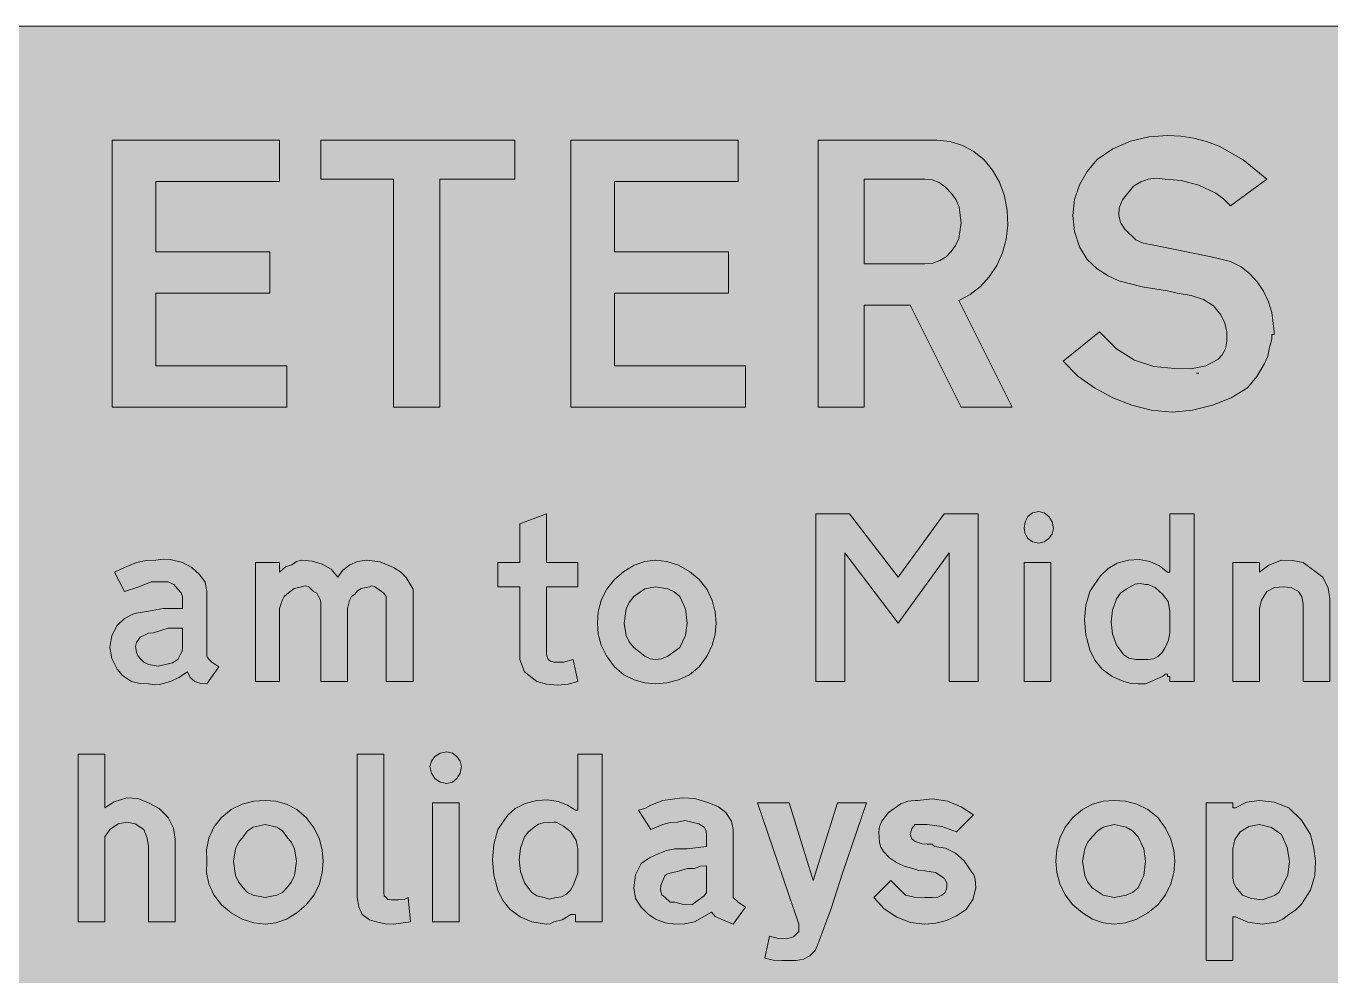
# Model space of a CAD drawing. Header units: metres. Extents: x 10 to 559, y 12 to 260.
# Drawn here: x 168 to 264.9, y 189.7 to 260.1 of the extents above; entities that cross this region are included whole.
import ezdxf

# ---------------------------------------------------------------- set-up
doc = ezdxf.new("R2010")
doc.units = ezdxf.units.M
for name, color, linetype, true_color in [('FILL_BLUE_0000FF', 7, 'Continuous', 0x0000ff), ('FILL_WHITE_FFFFFF', 7, 'Continuous', 0xffffff), ('STROKE_WHITE_FFFFFF', 7, 'Continuous', 0xffffff)]:
    doc.layers.add(name, color=color, linetype=linetype, true_color=true_color)

msp = doc.modelspace()

# ---------------------------------------------------------------- hatches: boundary and pattern name
at = {"layer": 'FILL_BLUE_0000FF', "true_color": 0x0000ff}
h = msp.add_hatch(color=7, dxfattribs=at)
h.dxf.hatch_style = 1
h.paths.add_polyline_path([(553.58, 259.97), (554.9, 259.58), (556.14, 258.96), (557.28, 258.12), (558.12, 256.98), (558.74, 255.74), (559.13, 254.42), (559.26, 253.08), (559.26, 19.26), (559.22, 17.91), (558.9, 16.56), (558.23, 15.32), (557.28, 14.22), (556.14, 13.28), (554.9, 12.6), (553.58, 12.2), (552.24, 12.06), (17.28, 12.06), (15.94, 12.2), (14.63, 12.6), (13.38, 13.28), (12.24, 14.22), (11.3, 15.36), (10.62, 16.61), (10.22, 17.92), (10.08, 19.26), (10.08, 253.08), (10.22, 254.41), (10.62, 255.6), (11.3, 256.93), (12.24, 258.12), (13.34, 259.07), (14.58, 259.74), (15.93, 259.99), (17.28, 260.1), (552.24, 260.1), (553.58, 259.97)])
at = {"layer": 'FILL_WHITE_FFFFFF', "true_color": 0xffffff}
h = msp.add_hatch(color=7, dxfattribs=at)
h.dxf.hatch_style = 1
h.paths.add_polyline_path([(260.46, 236.88), (260.28, 236.16), (260.17, 235.62), (259.92, 235.08), (259.36, 234.11), (258.66, 233.28), (257.46, 232.54), (256.07, 231.98), (254.58, 231.61), (253.08, 231.48), (251.52, 231.61), (250.07, 231.98), (248.68, 232.54), (247.32, 233.28), (246.08, 234.14), (244.98, 235.26), (247.68, 237.42), (248.93, 236.16), (250.27, 235.33), (251.7, 234.86), (253.26, 234.72), (254.46, 234.69), (255.56, 234.9), (256.45, 235.38), (256.79, 235.73), (257.04, 236.16), (257.14, 236.76), (257.13, 237.42), (256.99, 238.08), (256.68, 238.68), (256.15, 239.36), (255.4, 239.83), (254.48, 240.12), (253.44, 240.3), (252.72, 240.48), (250.85, 240.77), (249.12, 241.2), (248.31, 241.58), (247.5, 242.1), (246.76, 242.79), (246.2, 243.74), (245.83, 244.86), (245.7, 246.06), (245.83, 247.24), (246.2, 248.33), (246.76, 249.33), (247.5, 250.2), (248.67, 251.01), (249.98, 251.57), (251.35, 251.9), (252.72, 252), (253.72, 251.95), (254.68, 251.8), (255.62, 251.54), (256.55, 251.19), (258.34, 250.18), (260.1, 248.76), (257.4, 246.78), (256.89, 247.28), (256.31, 247.7), (255.04, 248.31), (253.73, 248.65), (252.54, 248.76), (251.9, 248.83), (251.3, 248.76), (250.74, 248.56), (250.2, 248.22), (249.39, 247.21), (249.14, 246.63), (249.12, 246.06), (249.24, 245.53), (249.55, 245.03), (250.38, 244.26), (250.92, 244.01), (251.46, 243.9), (255.96, 243), (257.4, 242.64), (258.19, 242.26), (258.84, 241.74), (259.37, 241.14), (259.85, 240.44), (260.23, 239.66), (260.46, 238.86), (260.64, 237.42), (260.64, 237.24), (260.57, 237.24), (260.46, 237.24), (260.46, 236.88)])
h = msp.add_hatch(color=7, dxfattribs=at)
h.dxf.hatch_style = 1
h.paths.add_polyline_path([(174.42, 251.64), (186.84, 251.64), (186.84, 248.58), (177.66, 248.58), (177.66, 243.36), (186.12, 243.36), (186.12, 240.3), (177.66, 240.3), (177.66, 234.9), (187.38, 234.9), (187.38, 231.84), (174.42, 231.84), (174.42, 251.64)])
h = msp.add_hatch(color=7, dxfattribs=at)
h.dxf.hatch_style = 1
h.paths.add_polyline_path([(204.3, 248.76), (198.72, 248.76), (198.72, 231.84), (195.3, 231.84), (195.3, 248.76), (189.9, 248.76), (189.9, 251.64), (204.3, 251.64), (204.3, 248.76)])
h = msp.add_hatch(color=7, dxfattribs=at)
h.dxf.hatch_style = 1
h.paths.add_polyline_path([(208.44, 251.64), (220.86, 251.64), (220.86, 248.58), (211.68, 248.58), (211.68, 243.36), (220.14, 243.36), (220.14, 240.3), (211.68, 240.3), (211.68, 234.9), (221.4, 234.9), (221.4, 231.84), (208.44, 231.84), (208.44, 251.64)])
h = msp.add_hatch(color=7, dxfattribs=at)
h.dxf.hatch_style = 1
h.paths.add_polyline_path([(235.62, 251.64), (236.6, 251.54), (237.52, 251.25), (238.36, 250.8), (239.11, 250.18), (239.74, 249.42), (240.25, 248.53), (240.62, 247.52), (240.84, 246.42), (240.88, 245.34), (240.76, 244.29), (240.48, 243.28), (240.05, 242.35), (239.5, 241.5), (238.84, 240.78), (238.08, 240.19), (237.24, 239.76), (241.2, 231.84), (237.42, 231.84), (233.64, 239.4), (230.22, 239.4), (230.22, 231.84), (226.8, 231.84), (226.8, 251.64), (235.62, 251.64)])
h.paths.add_polyline_path([(235.3, 242.53), (235.83, 242.71), (236.29, 243), (236.68, 243.38), (236.99, 243.84), (237.23, 244.36), (237.42, 245.52), (237.26, 246.67), (237.04, 247.22), (236.7, 247.68), (236.26, 248.15), (235.78, 248.49), (235.26, 248.69), (234.72, 248.76), (230.22, 248.76), (230.22, 242.46), (234.72, 242.46), (235.3, 242.53)], flags=16)
h = msp.add_hatch(color=7, dxfattribs=at)
h.dxf.hatch_style = 1
h.paths.add_polyline_path([(206.78, 213.14), (206.94, 213), (207.18, 212.94), (207.9, 212.94), (208.62, 213.12), (208.98, 211.5), (208.25, 211.3), (207.45, 211.23), (206.65, 211.3), (205.92, 211.5), (205.02, 212.22), (204.66, 213.12), (204.66, 218.52), (203.04, 218.52), (203.04, 220.32), (204.66, 220.32), (204.66, 223.2), (206.64, 223.92), (206.64, 220.32), (208.98, 220.32), (208.98, 218.52), (206.64, 218.52), (206.64, 213.48), (206.78, 213.14)])
h = msp.add_hatch(color=7, dxfattribs=at)
h.dxf.hatch_style = 1
h.paths.add_polyline_path([(226.62, 223.92), (229.14, 223.92), (232.74, 219.24), (236.16, 223.92), (238.68, 223.92), (238.68, 211.5), (236.52, 211.5), (236.52, 221.04), (232.74, 215.82), (228.78, 221.04), (228.78, 211.5), (226.62, 211.5), (226.62, 223.92)])
h = msp.add_hatch(color=7, dxfattribs=at)
h.dxf.hatch_style = 1
h.paths.add_polyline_path([(244.17, 222.44), (243.92, 222.1), (243.58, 221.85), (243.18, 221.76), (242.71, 221.85), (242.37, 222.1), (242.17, 222.44), (242.1, 222.84), (242.17, 223.34), (242.37, 223.74), (242.71, 224), (243.18, 224.1), (243.58, 224), (243.92, 223.74), (244.17, 223.34), (244.26, 222.84), (244.17, 222.44)])
h = msp.add_hatch(color=7, dxfattribs=at)
h.dxf.hatch_style = 1
h.paths.add_polyline_path([(250.02, 211.34), (249.48, 211.5), (248.61, 211.87), (247.88, 212.4), (247.33, 213.07), (246.96, 213.84), (246.66, 214.95), (246.56, 216.07), (246.66, 217.16), (246.96, 218.16), (247.32, 218.7), (247.76, 219.34), (248.31, 219.87), (248.99, 220.27), (249.84, 220.5), (250.64, 220.54), (251.42, 220.39), (252.12, 220.07), (252.72, 219.6), (252.9, 219.6), (252.9, 219.78), (252.9, 223.92), (254.7, 223.92), (254.7, 211.5), (252.9, 211.5), (252.9, 211.86), (252.79, 211.86), (252.72, 211.86), (252.72, 212.04), (252.61, 212.04), (252.54, 212.04), (252.36, 211.86), (251.1, 211.32), (250.56, 211.32), (250.02, 211.34)])
h.paths.add_polyline_path([(252.05, 213.37), (252.34, 213.65), (252.54, 214.02), (252.79, 214.56), (252.9, 215.1), (252.9, 216.72), (252.77, 217.42), (252.36, 217.98), (251.82, 218.48), (251.28, 218.7), (251.1, 218.7), (250.7, 218.77), (250.31, 218.72), (249.66, 218.34), (249.23, 218.05), (248.94, 217.62), (248.64, 216.78), (248.54, 215.91), (248.64, 215.04), (248.94, 214.2), (249.48, 213.48), (249.86, 213.23), (250.38, 213.12), (251.28, 213.12), (251.68, 213.18), (252.05, 213.37)], flags=16)
h = msp.add_hatch(color=7, dxfattribs=at)
h.dxf.hatch_style = 1
h.paths.add_polyline_path([(180.54, 211.5), (180.2, 211.79), (180, 212.22), (179.37, 211.79), (178.74, 211.5), (177.93, 211.28), (177.53, 211.25), (177.12, 211.32), (176.49, 211.34), (175.86, 211.5), (175.19, 211.95), (174.78, 212.4), (174.38, 213.21), (174.24, 214.02), (174.38, 214.9), (174.78, 215.64), (175.34, 216.16), (176.04, 216.54), (177.12, 216.72), (178.2, 216.9), (179.64, 216.9), (179.64, 217.44), (179.64, 217.8), (179.53, 218.07), (179.28, 218.34), (178.99, 218.68), (178.56, 218.88), (177.3, 218.88), (176.4, 218.52), (175.32, 218.16), (174.6, 219.6), (175.32, 219.96), (176.22, 220.32), (176.94, 220.48), (177.66, 220.5), (178.2, 220.57), (178.72, 220.55), (179.64, 220.32), (180.34, 219.94), (180.9, 219.42), (181.31, 218.86), (181.44, 218.16), (181.44, 216.36), (181.44, 213.48), (181.46, 213.3), (181.62, 213.12), (181.8, 212.94), (182.34, 212.58), (181.44, 211.32), (180.99, 211.34), (180.54, 211.5)])
h.paths.add_polyline_path([(178.38, 212.76), (178.9, 212.87), (179.28, 213.12), (179.46, 213.48), (179.62, 213.75), (179.64, 214.02), (179.64, 215.46), (178.56, 215.46), (177.48, 215.1), (177.12, 215.08), (176.76, 214.92), (176.49, 214.79), (176.22, 214.38), (176.15, 214.09), (176.22, 213.66), (176.33, 213.39), (176.58, 213.12), (176.76, 212.94), (177.12, 212.76), (177.82, 212.63), (178.38, 212.76)], flags=16)
h = msp.add_hatch(color=7, dxfattribs=at)
h.dxf.hatch_style = 1
h.paths.add_polyline_path([(186.84, 219.6), (187.29, 220.01), (187.74, 220.14), (188.1, 220.39), (188.46, 220.5), (189.26, 220.43), (190.01, 220.21), (190.66, 219.82), (191.16, 219.24), (191.54, 219.76), (192.06, 220.14), (192.62, 220.39), (193.32, 220.5), (194.31, 220.37), (195.3, 219.96), (195.8, 219.63), (196.22, 219.22), (196.74, 218.34), (196.74, 217.98), (196.74, 211.5), (194.76, 211.5), (194.76, 217.26), (194.76, 217.8), (194.58, 218.05), (194.4, 218.16), (193.88, 218.54), (193.67, 218.59), (193.5, 218.52), (192.89, 218.39), (192.61, 218.22), (192.42, 217.98), (192.18, 217.79), (192.02, 217.51), (191.88, 216.9), (191.88, 211.5), (189.9, 211.5), (189.9, 217.26), (189.88, 217.53), (189.72, 217.8), (189.61, 218.05), (189.36, 218.16), (188.98, 218.54), (188.73, 218.59), (188.46, 218.52), (187.92, 218.39), (187.38, 217.98), (187.17, 217.79), (187.04, 217.51), (186.84, 216.9), (186.84, 211.5), (185.04, 211.5), (185.04, 220.32), (186.84, 220.32), (186.84, 219.6)])
h = msp.add_hatch(color=7, dxfattribs=at)
h.dxf.hatch_style = 1
h.paths.add_polyline_path([(210.71, 217.51), (211.1, 218.33), (211.68, 219.06), (212.39, 219.66), (213.14, 220.12), (213.93, 220.4), (214.74, 220.5), (215.58, 220.4), (216.43, 220.12), (217.25, 219.66), (217.98, 219.06), (218.56, 218.33), (218.95, 217.51), (219.17, 216.66), (219.24, 215.82), (219.17, 215.01), (218.95, 214.2), (218.56, 213.39), (217.98, 212.58), (217.25, 212), (216.43, 211.61), (215.58, 211.39), (214.74, 211.32), (213.93, 211.39), (213.14, 211.61), (212.39, 212), (211.68, 212.58), (211.1, 213.39), (210.71, 214.2), (210.49, 215.01), (210.42, 215.82), (210.49, 216.66), (210.71, 217.51)])
h.paths.add_polyline_path([(213.12, 217.8), (212.78, 217.36), (212.56, 216.88), (212.4, 215.82), (212.56, 214.92), (212.78, 214.45), (213.12, 214.02), (213.93, 213.37), (214.34, 213.18), (214.74, 213.12), (215.17, 213.18), (215.64, 213.37), (216.54, 214.02), (216.95, 214.92), (217.08, 215.82), (216.95, 216.88), (216.54, 217.8), (216.11, 218.14), (215.64, 218.36), (214.74, 218.52), (213.93, 218.36), (213.12, 217.8)], flags=16)
h = msp.add_hatch(color=7, dxfattribs=at)
h.dxf.hatch_style = 1
h.paths.add_polyline_path([(244.08, 220.32), (244.08, 211.5), (242.1, 211.5), (242.1, 220.32), (244.08, 220.32)])
h = msp.add_hatch(color=7, dxfattribs=at)
h.dxf.hatch_style = 1
h.paths.add_polyline_path([(260.66, 218.48), (260.1, 218.16), (259.7, 217.53), (259.56, 216.9), (259.56, 211.5), (257.58, 211.5), (257.58, 220.32), (259.56, 220.32), (259.56, 219.6), (260.24, 220.12), (261.18, 220.5), (261.99, 220.48), (262.8, 220.32), (264.24, 219.24), (264.65, 218.43), (264.78, 217.62), (264.78, 211.5), (262.8, 211.5), (262.8, 217.26), (262.69, 217.78), (262.44, 218.16), (261.9, 218.48), (261.36, 218.52), (260.66, 218.48)])
h = msp.add_hatch(color=7, dxfattribs=at)
h.dxf.hatch_style = 1
h.paths.add_polyline_path([(200.25, 204.7), (200, 204.3), (199.66, 204.04), (199.26, 203.94), (198.76, 204.04), (198.36, 204.3), (198.1, 204.7), (198, 205.2), (198.1, 205.6), (198.36, 205.94), (198.76, 206.19), (199.26, 206.28), (199.66, 206.19), (200, 205.94), (200.25, 205.6), (200.34, 205.2), (200.25, 204.7)])
h = msp.add_hatch(color=7, dxfattribs=at)
h.dxf.hatch_style = 1
h.paths.add_polyline_path([(177.01, 199.89), (176.76, 200.52), (176.13, 200.93), (175.5, 201.06), (174.87, 200.93), (174.24, 200.52), (173.88, 199.98), (173.88, 199.26), (173.88, 193.68), (171.9, 193.68), (171.9, 206.1), (173.88, 206.1), (173.88, 202.14), (174.56, 202.57), (175.5, 202.86), (176.31, 202.82), (177.12, 202.5), (177.91, 202.09), (178.56, 201.42), (178.97, 200.61), (179.1, 199.8), (179.1, 193.68), (177.12, 193.68), (177.12, 199.26), (177.01, 199.89)])
h = msp.add_hatch(color=7, dxfattribs=at)
h.dxf.hatch_style = 1
h.paths.add_polyline_path([(192.6, 206.1), (194.58, 206.1), (194.58, 195.84), (194.6, 195.59), (194.76, 195.48), (194.87, 195.32), (195.12, 195.3), (195.66, 195.3), (196.09, 195.32), (196.38, 195.48), (196.56, 193.68), (195.3, 193.5), (194.67, 193.52), (194.04, 193.68), (193.5, 193.82), (192.96, 194.22), (192.71, 194.78), (192.6, 195.48), (192.6, 206.1)])
h = msp.add_hatch(color=7, dxfattribs=at)
h.dxf.hatch_style = 1
h.paths.add_polyline_path([(206.91, 193.52), (206.64, 193.5), (205.56, 193.68), (204.69, 194.05), (203.96, 194.58), (203.41, 195.25), (203.04, 196.02), (202.74, 197.13), (202.64, 198.27), (202.74, 199.41), (203.04, 200.52), (203.4, 201.06), (203.77, 201.59), (204.32, 202.07), (205.05, 202.45), (205.92, 202.68), (206.72, 202.72), (207.5, 202.59), (208.2, 202.33), (208.8, 201.96), (208.91, 201.96), (208.98, 201.96), (208.98, 206.1), (210.78, 206.1), (210.78, 193.68), (208.8, 193.68), (208.8, 194.22), (208.69, 194.22), (208.62, 194.22), (208.44, 194.22), (207.81, 193.82), (207.18, 193.68), (206.91, 193.52)])
h.paths.add_polyline_path([(208.13, 195.73), (208.42, 196.01), (208.62, 196.38), (208.98, 197.28), (208.98, 199.08), (208.85, 199.71), (208.44, 200.34), (207.9, 200.77), (207.36, 201.06), (207.18, 201.06), (206.39, 201.02), (206.04, 200.91), (205.74, 200.7), (205.31, 200.34), (205.02, 199.98), (204.72, 199.14), (204.62, 198.27), (204.72, 197.4), (205.02, 196.56), (205.56, 195.84), (205.94, 195.59), (206.46, 195.48), (206.84, 195.35), (207.36, 195.48), (207.76, 195.54), (208.13, 195.73)], flags=16)
h = msp.add_hatch(color=7, dxfattribs=at)
h.dxf.hatch_style = 1
h.paths.add_polyline_path([(181.58, 199.87), (181.95, 200.69), (182.52, 201.42), (183.25, 202), (184.07, 202.39), (184.92, 202.61), (185.76, 202.68), (186.57, 202.61), (187.36, 202.39), (188.11, 202), (188.82, 201.42), (189.4, 200.61), (189.79, 199.8), (190.01, 198.99), (190.08, 198.18), (190.01, 197.34), (189.79, 196.49), (189.4, 195.67), (188.82, 194.94), (188.11, 194.34), (187.36, 193.88), (186.57, 193.6), (185.76, 193.5), (184.92, 193.6), (184.07, 193.88), (183.25, 194.34), (182.52, 194.94), (181.95, 195.67), (181.58, 196.49), (181.41, 197.34), (181.44, 198.18), (181.41, 199.02), (181.58, 199.87)])
h.paths.add_polyline_path([(184.47, 200.42), (184.14, 199.98), (183.8, 199.55), (183.58, 199.08), (183.42, 198.18), (183.58, 197.12), (183.8, 196.64), (184.14, 196.2), (184.47, 195.86), (184.88, 195.64), (185.76, 195.48), (186.64, 195.64), (187.05, 195.86), (187.38, 196.2), (187.72, 196.64), (187.94, 197.12), (188.1, 198.18), (187.94, 199.08), (187.72, 199.55), (187.38, 199.98), (187.05, 200.42), (186.64, 200.7), (185.76, 200.88), (184.88, 200.7), (184.47, 200.42)], flags=16)
h = msp.add_hatch(color=7, dxfattribs=at)
h.dxf.hatch_style = 1
h.paths.add_polyline_path([(200.16, 202.5), (200.16, 193.68), (198.18, 193.68), (198.18, 202.5), (200.16, 202.5)])
h = msp.add_hatch(color=7, dxfattribs=at)
h.dxf.hatch_style = 1
h.paths.add_polyline_path([(219.17, 194.06), (218.88, 194.4), (217.62, 193.68), (216.9, 193.52), (216.18, 193.5), (215.46, 193.61), (214.74, 193.86), (214.2, 194.24), (213.66, 194.76), (213.26, 195.41), (213.12, 196.2), (213.26, 197.17), (213.66, 198), (214.29, 198.43), (214.92, 198.72), (215.55, 198.97), (216.18, 199.08), (217.08, 199.08), (218.52, 199.26), (218.52, 199.62), (218.52, 200.16), (218.5, 200.43), (218.34, 200.7), (217.96, 200.95), (217.44, 201.06), (216.9, 201.2), (216.36, 201.06), (215.82, 201.04), (215.28, 200.88), (214.38, 200.52), (213.48, 201.96), (213.93, 202.07), (214.38, 202.32), (215.28, 202.68), (216.72, 202.86), (217.64, 202.82), (218.7, 202.5), (219.4, 202.21), (219.96, 201.78), (220.37, 201.15), (220.5, 200.52), (220.5, 198.72), (220.5, 195.84), (220.5, 195.48), (220.86, 195.12), (221.4, 194.76), (220.5, 193.5), (219.6, 193.86), (219.17, 194.06)])
h.paths.add_polyline_path([(217.44, 194.94), (218.16, 195.48), (218.34, 195.59), (218.52, 195.84), (218.52, 196.2), (218.52, 197.82), (218.07, 197.8), (217.62, 197.64), (217.08, 197.62), (216.54, 197.46), (215.82, 197.28), (215.58, 197.22), (215.42, 197.08), (215.28, 196.74), (215.12, 196.38), (215.1, 196.02), (215.21, 195.68), (215.46, 195.48), (215.82, 195.12), (216.18, 195.12), (216.81, 194.96), (217.44, 194.94)], flags=16)
h = msp.add_hatch(color=7, dxfattribs=at)
h.dxf.hatch_style = 1
h.paths.add_polyline_path([(225.36, 193.5), (222.3, 202.5), (224.64, 202.5), (226.44, 196.74), (228.24, 202.5), (230.4, 202.5), (228.6, 197.28), (227.77, 194.67), (226.8, 192.06), (226.57, 191.56), (226.19, 191.16), (225.71, 190.9), (225.18, 190.8), (224.1, 190.8), (223.47, 190.82), (222.84, 190.98), (223.2, 192.6), (223.83, 192.44), (224.46, 192.42), (224.98, 192.56), (225.36, 192.96), (225.36, 193.5)])
h = msp.add_hatch(color=7, dxfattribs=at)
h.dxf.hatch_style = 1
h.paths.add_polyline_path([(234.52, 199.46), (234.9, 199.44), (235.26, 199.44), (235.44, 199.26), (236.24, 199.13), (236.99, 198.77), (237.64, 198.2), (238.14, 197.46), (238.35, 197.16), (238.46, 196.83), (238.5, 196.2), (238.28, 195.32), (237.78, 194.58), (237.07, 194.11), (236.32, 193.77), (235.53, 193.57), (234.72, 193.5), (233.65, 193.63), (232.63, 194.02), (231.71, 194.64), (230.94, 195.48), (232.2, 196.74), (233.28, 195.66), (233.93, 195.5), (234.72, 195.48), (235.26, 195.48), (235.69, 195.5), (235.98, 195.66), (236.23, 195.86), (236.34, 196.2), (236.34, 196.56), (236.16, 196.92), (235.51, 197.33), (234.72, 197.46), (234.27, 197.48), (233.82, 197.64), (233.18, 197.81), (232.61, 198.07), (232.1, 198.42), (231.66, 198.9), (231.45, 199.2), (231.35, 199.55), (231.3, 200.34), (231.36, 200.74), (231.53, 201.13), (232.02, 201.78), (232.94, 202.43), (233.46, 202.62), (234, 202.68), (234.18, 202.68), (235.28, 202.79), (236.39, 202.61), (237.42, 202.2), (238.32, 201.6), (237.06, 200.34), (235.98, 200.75), (234.9, 200.88), (234.18, 200.88), (234, 200.88), (233.75, 200.59), (233.64, 200.16), (233.75, 199.82), (234, 199.62), (234.52, 199.46)])
h = msp.add_hatch(color=7, dxfattribs=at)
h.dxf.hatch_style = 1
h.paths.add_polyline_path([(244.73, 199.87), (245.12, 200.69), (245.7, 201.42), (246.41, 202), (247.16, 202.39), (247.95, 202.61), (248.76, 202.68), (249.6, 202.61), (250.45, 202.39), (251.27, 202), (252, 201.42), (252.58, 200.61), (252.97, 199.8), (253.19, 198.99), (253.26, 198.18), (253.19, 197.34), (252.97, 196.49), (252.58, 195.67), (252, 194.94), (251.27, 194.34), (250.45, 193.88), (249.6, 193.6), (248.76, 193.5), (247.95, 193.6), (247.16, 193.88), (246.41, 194.34), (245.7, 194.94), (245.12, 195.67), (244.73, 196.49), (244.51, 197.34), (244.44, 198.18), (244.51, 199.02), (244.73, 199.87)])
h.paths.add_polyline_path([(247.55, 200.42), (247.14, 199.98), (246.8, 199.55), (246.58, 199.08), (246.42, 198.18), (246.58, 197.12), (246.8, 196.64), (247.14, 196.2), (247.95, 195.64), (248.76, 195.48), (249.66, 195.64), (250.13, 195.86), (250.56, 196.2), (250.97, 197.12), (251.1, 198.18), (250.97, 199.08), (250.56, 199.98), (250.13, 200.42), (249.66, 200.7), (248.76, 200.88), (247.95, 200.7), (247.55, 200.42)], flags=16)
h = msp.add_hatch(color=7, dxfattribs=at)
h.dxf.hatch_style = 1
h.paths.add_polyline_path([(260.64, 202.55), (261.72, 202.14), (262.67, 201.22), (263.34, 200.16), (263.59, 199.1), (263.7, 198.18), (263.66, 197.1), (263.34, 196.02), (262.67, 194.99), (262.23, 194.55), (261.72, 194.22), (261.28, 193.88), (260.8, 193.66), (259.74, 193.5), (258.68, 193.64), (257.76, 194.04), (257.65, 194.04), (257.58, 194.04), (257.58, 193.93), (257.58, 193.86), (257.58, 190.8), (255.6, 190.8), (255.6, 202.5), (257.58, 202.5), (257.58, 202.14), (257.76, 202.14), (258.59, 202.55), (259.56, 202.68), (260.64, 202.55)])
h.paths.add_polyline_path([(257.58, 199.08), (257.58, 196.92), (257.64, 196.55), (257.81, 196.22), (258.3, 195.66), (258.95, 195.41), (259.74, 195.3), (260.66, 195.62), (260.98, 195.86), (261.18, 196.2), (261.66, 197.17), (261.79, 198.18), (261.61, 199.19), (261.18, 200.16), (260.44, 200.66), (259.56, 200.88), (258.77, 200.75), (258.12, 200.34), (257.72, 199.78), (257.58, 199.08)], flags=16)

# ---------------------------------------------------------------- linework, layer by layer
at = {"layer": 'FILL_BLUE_0000FF', "lineweight": 0, "true_color": 0x0000ff}
msp.add_lwpolyline([(552.24, 12.06), (17.28, 12.06), (15.94, 12.2), (14.63, 12.6), (13.38, 13.28), (12.24, 14.22), (11.3, 15.36), (10.62, 16.61), (10.22, 17.92), (10.08, 19.26), (10.08, 253.08), (10.22, 254.41), (10.62, 255.6), (11.3, 256.93), (12.24, 258.12), (13.34, 259.07), (14.58, 259.74), (15.93, 259.99), (17.28, 260.1), (552.24, 260.1)], dxfattribs=at)
at = {"layer": 'FILL_WHITE_FFFFFF', "lineweight": 0, "true_color": 0xffffff}
for points in [[(260.46, 236.88), (260.28, 236.16), (260.17, 235.62), (259.92, 235.08), (259.36, 234.11), (258.66, 233.28), (257.46, 232.54), (256.07, 231.98), (254.58, 231.61), (253.08, 231.48), (251.52, 231.61), (250.07, 231.98), (248.68, 232.54), (247.32, 233.28), (246.08, 234.14), (244.98, 235.26), (247.68, 237.42), (248.93, 236.16), (250.27, 235.33), (251.7, 234.86), (253.26, 234.72), (254.46, 234.69), (255.56, 234.9), (256.45, 235.38), (256.79, 235.73), (257.04, 236.16), (257.14, 236.76), (257.13, 237.42), (256.99, 238.08), (256.68, 238.68), (256.15, 239.36), (255.4, 239.83), (254.48, 240.12), (253.44, 240.3), (252.72, 240.48), (250.85, 240.77), (249.12, 241.2), (248.31, 241.58), (247.5, 242.1), (246.76, 242.79), (246.2, 243.74), (245.83, 244.86), (245.7, 246.06), (245.83, 247.24), (246.2, 248.33), (246.76, 249.33), (247.5, 250.2), (248.67, 251.01), (249.98, 251.57), (251.35, 251.9), (252.72, 252), (253.72, 251.95), (254.68, 251.8), (255.62, 251.54), (256.55, 251.19), (258.34, 250.18), (260.1, 248.76), (257.4, 246.78), (256.89, 247.28), (256.31, 247.7), (255.04, 248.31), (253.73, 248.65), (252.54, 248.76), (251.9, 248.83), (251.3, 248.76), (250.74, 248.56), (250.2, 248.22), (249.39, 247.21), (249.14, 246.63), (249.12, 246.06), (249.24, 245.53), (249.55, 245.03), (250.38, 244.26), (250.92, 244.01), (251.46, 243.9), (255.96, 243), (257.4, 242.64), (258.19, 242.26), (258.84, 241.74), (259.37, 241.14), (259.85, 240.44), (260.23, 239.66), (260.46, 238.86), (260.64, 237.42), (260.64, 237.24), (260.57, 237.24), (260.46, 237.24)], [(174.42, 251.64), (186.84, 251.64), (186.84, 248.58), (177.66, 248.58), (177.66, 243.36), (186.12, 243.36), (186.12, 240.3), (177.66, 240.3), (177.66, 234.9), (187.38, 234.9), (187.38, 231.84), (174.42, 231.84)], [(204.3, 248.76), (198.72, 248.76), (198.72, 231.84), (195.3, 231.84), (195.3, 248.76), (189.9, 248.76), (189.9, 251.64), (204.3, 251.64)], [(208.44, 251.64), (220.86, 251.64), (220.86, 248.58), (211.68, 248.58), (211.68, 243.36), (220.14, 243.36), (220.14, 240.3), (211.68, 240.3), (211.68, 234.9), (221.4, 234.9), (221.4, 231.84), (208.44, 231.84)], [(235.62, 251.64), (236.6, 251.54), (237.52, 251.25), (238.36, 250.8), (239.11, 250.18), (239.74, 249.42), (240.25, 248.53), (240.62, 247.52), (240.84, 246.42), (240.88, 245.34), (240.76, 244.29), (240.48, 243.28), (240.05, 242.35), (239.5, 241.5), (238.84, 240.78), (238.08, 240.19), (237.24, 239.76), (241.2, 231.84), (237.42, 231.84), (233.64, 239.4), (230.22, 239.4), (230.22, 231.84), (226.8, 231.84), (226.8, 251.64)], [(235.3, 242.53), (235.83, 242.71), (236.29, 243), (236.68, 243.38), (236.99, 243.84), (237.23, 244.36), (237.42, 245.52), (237.26, 246.67), (237.04, 247.22), (236.7, 247.68), (236.26, 248.15), (235.78, 248.49), (235.26, 248.69), (234.72, 248.76), (230.22, 248.76), (230.22, 242.46), (234.72, 242.46)], [(206.78, 213.14), (206.94, 213), (207.18, 212.94), (207.9, 212.94), (208.62, 213.12), (208.98, 211.5), (208.25, 211.3), (207.45, 211.23), (206.65, 211.3), (205.92, 211.5), (205.02, 212.22), (204.66, 213.12), (204.66, 218.52), (203.04, 218.52), (203.04, 220.32), (204.66, 220.32), (204.66, 223.2), (206.64, 223.92), (206.64, 220.32), (208.98, 220.32), (208.98, 218.52), (206.64, 218.52), (206.64, 213.48)], [(226.62, 223.92), (229.14, 223.92), (232.74, 219.24), (236.16, 223.92), (238.68, 223.92), (238.68, 211.5), (236.52, 211.5), (236.52, 221.04), (232.74, 215.82), (228.78, 221.04), (228.78, 211.5), (226.62, 211.5)], [(244.17, 222.44), (243.92, 222.1), (243.58, 221.85), (243.18, 221.76), (242.71, 221.85), (242.37, 222.1), (242.17, 222.44), (242.1, 222.84), (242.17, 223.34), (242.37, 223.74), (242.71, 224), (243.18, 224.1), (243.58, 224), (243.92, 223.74), (244.17, 223.34), (244.26, 222.84)], [(250.02, 211.34), (249.48, 211.5), (248.61, 211.87), (247.88, 212.4), (247.33, 213.07), (246.96, 213.84), (246.66, 214.95), (246.56, 216.07), (246.66, 217.16), (246.96, 218.16), (247.32, 218.7), (247.76, 219.34), (248.31, 219.87), (248.99, 220.27), (249.84, 220.5), (250.64, 220.54), (251.42, 220.39), (252.12, 220.07), (252.72, 219.6), (252.9, 219.6), (252.9, 219.78), (252.9, 223.92), (254.7, 223.92), (254.7, 211.5), (252.9, 211.5), (252.9, 211.86), (252.79, 211.86), (252.72, 211.86), (252.72, 212.04), (252.61, 212.04), (252.54, 212.04), (252.36, 211.86), (251.1, 211.32), (250.56, 211.32)], [(180.54, 211.5), (180.2, 211.79), (180, 212.22), (179.37, 211.79), (178.74, 211.5), (177.93, 211.28), (177.53, 211.25), (177.12, 211.32), (176.49, 211.34), (175.86, 211.5), (175.19, 211.95), (174.78, 212.4), (174.38, 213.21), (174.24, 214.02), (174.38, 214.9), (174.78, 215.64), (175.34, 216.16), (176.04, 216.54), (177.12, 216.72), (178.2, 216.9), (179.64, 216.9), (179.64, 217.44), (179.64, 217.8), (179.53, 218.07), (179.28, 218.34), (178.99, 218.68), (178.56, 218.88), (177.3, 218.88), (176.4, 218.52), (175.32, 218.16), (174.6, 219.6), (175.32, 219.96), (176.22, 220.32), (176.94, 220.48), (177.66, 220.5), (178.2, 220.57), (178.72, 220.55), (179.64, 220.32), (180.34, 219.94), (180.9, 219.42), (181.31, 218.86), (181.44, 218.16), (181.44, 216.36), (181.44, 213.48), (181.46, 213.3), (181.62, 213.12), (181.8, 212.94), (182.34, 212.58), (181.44, 211.32), (180.99, 211.34)], [(186.84, 219.6), (187.29, 220.01), (187.74, 220.14), (188.1, 220.39), (188.46, 220.5), (189.26, 220.43), (190.01, 220.21), (190.66, 219.82), (191.16, 219.24), (191.54, 219.76), (192.06, 220.14), (192.62, 220.39), (193.32, 220.5), (194.31, 220.37), (195.3, 219.96), (195.8, 219.63), (196.22, 219.22), (196.74, 218.34), (196.74, 217.98), (196.74, 211.5), (194.76, 211.5), (194.76, 217.26), (194.76, 217.8), (194.58, 218.05), (194.4, 218.16), (193.88, 218.54), (193.67, 218.59), (193.5, 218.52), (192.89, 218.39), (192.61, 218.22), (192.42, 217.98), (192.18, 217.79), (192.02, 217.51), (191.88, 216.9), (191.88, 211.5), (189.9, 211.5), (189.9, 217.26), (189.88, 217.53), (189.72, 217.8), (189.61, 218.05), (189.36, 218.16), (188.98, 218.54), (188.73, 218.59), (188.46, 218.52), (187.92, 218.39), (187.38, 217.98), (187.17, 217.79), (187.04, 217.51), (186.84, 216.9), (186.84, 211.5), (185.04, 211.5), (185.04, 220.32), (186.84, 220.32)], [(210.71, 217.51), (211.1, 218.33), (211.68, 219.06), (212.39, 219.66), (213.14, 220.12), (213.93, 220.4), (214.74, 220.5), (215.58, 220.4), (216.43, 220.12), (217.25, 219.66), (217.98, 219.06), (218.56, 218.33), (218.95, 217.51), (219.17, 216.66), (219.24, 215.82), (219.17, 215.01), (218.95, 214.2), (218.56, 213.39), (217.98, 212.58), (217.25, 212), (216.43, 211.61), (215.58, 211.39), (214.74, 211.32), (213.93, 211.39), (213.14, 211.61), (212.39, 212), (211.68, 212.58), (211.1, 213.39), (210.71, 214.2), (210.49, 215.01), (210.42, 215.82), (210.49, 216.66)], [(244.08, 220.32), (244.08, 211.5), (242.1, 211.5), (242.1, 220.32)], [(260.66, 218.48), (260.1, 218.16), (259.7, 217.53), (259.56, 216.9), (259.56, 211.5), (257.58, 211.5), (257.58, 220.32), (259.56, 220.32), (259.56, 219.6), (260.24, 220.12), (261.18, 220.5), (261.99, 220.48), (262.8, 220.32), (264.24, 219.24), (264.65, 218.43), (264.78, 217.62), (264.78, 211.5), (262.8, 211.5), (262.8, 217.26), (262.69, 217.78), (262.44, 218.16), (261.9, 218.48), (261.36, 218.52)], [(213.12, 217.8), (212.78, 217.36), (212.56, 216.88), (212.4, 215.82), (212.56, 214.92), (212.78, 214.45), (213.12, 214.02), (213.93, 213.37), (214.34, 213.18), (214.74, 213.12), (215.17, 213.18), (215.64, 213.37), (216.54, 214.02), (216.95, 214.92), (217.08, 215.82), (216.95, 216.88), (216.54, 217.8), (216.11, 218.14), (215.64, 218.36), (214.74, 218.52), (213.93, 218.36)], [(252.05, 213.37), (252.34, 213.65), (252.54, 214.02), (252.79, 214.56), (252.9, 215.1), (252.9, 216.72), (252.77, 217.42), (252.36, 217.98), (251.82, 218.48), (251.28, 218.7), (251.1, 218.7), (250.7, 218.77), (250.31, 218.72), (249.66, 218.34), (249.23, 218.05), (248.94, 217.62), (248.64, 216.78), (248.54, 215.91), (248.64, 215.04), (248.94, 214.2), (249.48, 213.48), (249.86, 213.23), (250.38, 213.12), (251.28, 213.12), (251.68, 213.18)], [(178.38, 212.76), (178.9, 212.87), (179.28, 213.12), (179.46, 213.48), (179.62, 213.75), (179.64, 214.02), (179.64, 215.46), (178.56, 215.46), (177.48, 215.1), (177.12, 215.08), (176.76, 214.92), (176.49, 214.79), (176.22, 214.38), (176.15, 214.09), (176.22, 213.66), (176.33, 213.39), (176.58, 213.12), (176.76, 212.94), (177.12, 212.76), (177.82, 212.63)], [(200.25, 204.7), (200, 204.3), (199.66, 204.04), (199.26, 203.94), (198.76, 204.04), (198.36, 204.3), (198.1, 204.7), (198, 205.2), (198.1, 205.6), (198.36, 205.94), (198.76, 206.19), (199.26, 206.28), (199.66, 206.19), (200, 205.94), (200.25, 205.6), (200.34, 205.2)], [(177.01, 199.89), (176.76, 200.52), (176.13, 200.93), (175.5, 201.06), (174.87, 200.93), (174.24, 200.52), (173.88, 199.98), (173.88, 199.26), (173.88, 193.68), (171.9, 193.68), (171.9, 206.1), (173.88, 206.1), (173.88, 202.14), (174.56, 202.57), (175.5, 202.86), (176.31, 202.82), (177.12, 202.5), (177.91, 202.09), (178.56, 201.42), (178.97, 200.61), (179.1, 199.8), (179.1, 193.68), (177.12, 193.68), (177.12, 199.26)], [(192.6, 206.1), (194.58, 206.1), (194.58, 195.84), (194.6, 195.59), (194.76, 195.48), (194.87, 195.32), (195.12, 195.3), (195.66, 195.3), (196.09, 195.32), (196.38, 195.48), (196.56, 193.68), (195.3, 193.5), (194.67, 193.52), (194.04, 193.68), (193.5, 193.82), (192.96, 194.22), (192.71, 194.78), (192.6, 195.48)], [(206.91, 193.52), (206.64, 193.5), (205.56, 193.68), (204.69, 194.05), (203.96, 194.58), (203.41, 195.25), (203.04, 196.02), (202.74, 197.13), (202.64, 198.27), (202.74, 199.41), (203.04, 200.52), (203.4, 201.06), (203.77, 201.59), (204.32, 202.07), (205.05, 202.45), (205.92, 202.68), (206.72, 202.72), (207.5, 202.59), (208.2, 202.33), (208.8, 201.96), (208.91, 201.96), (208.98, 201.96), (208.98, 206.1), (210.78, 206.1), (210.78, 193.68), (208.8, 193.68), (208.8, 194.22), (208.69, 194.22), (208.62, 194.22), (208.44, 194.22), (207.81, 193.82), (207.18, 193.68)], [(181.58, 199.87), (181.95, 200.69), (182.52, 201.42), (183.25, 202), (184.07, 202.39), (184.92, 202.61), (185.76, 202.68), (186.57, 202.61), (187.36, 202.39), (188.11, 202), (188.82, 201.42), (189.4, 200.61), (189.79, 199.8), (190.01, 198.99), (190.08, 198.18), (190.01, 197.34), (189.79, 196.49), (189.4, 195.67), (188.82, 194.94), (188.11, 194.34), (187.36, 193.88), (186.57, 193.6), (185.76, 193.5), (184.92, 193.6), (184.07, 193.88), (183.25, 194.34), (182.52, 194.94), (181.95, 195.67), (181.58, 196.49), (181.41, 197.34), (181.44, 198.18), (181.41, 199.02)], [(200.16, 202.5), (200.16, 193.68), (198.18, 193.68), (198.18, 202.5)], [(219.17, 194.06), (218.88, 194.4), (217.62, 193.68), (216.9, 193.52), (216.18, 193.5), (215.46, 193.61), (214.74, 193.86), (214.2, 194.24), (213.66, 194.76), (213.26, 195.41), (213.12, 196.2), (213.26, 197.17), (213.66, 198), (214.29, 198.43), (214.92, 198.72), (215.55, 198.97), (216.18, 199.08), (217.08, 199.08), (218.52, 199.26), (218.52, 199.62), (218.52, 200.16), (218.5, 200.43), (218.34, 200.7), (217.96, 200.95), (217.44, 201.06), (216.9, 201.2), (216.36, 201.06), (215.82, 201.04), (215.28, 200.88), (214.38, 200.52), (213.48, 201.96), (213.93, 202.07), (214.38, 202.32), (215.28, 202.68), (216.72, 202.86), (217.64, 202.82), (218.7, 202.5), (219.4, 202.21), (219.96, 201.78), (220.37, 201.15), (220.5, 200.52), (220.5, 198.72), (220.5, 195.84), (220.5, 195.48), (220.86, 195.12), (221.4, 194.76), (220.5, 193.5), (219.6, 193.86)], [(225.36, 193.5), (222.3, 202.5), (224.64, 202.5), (226.44, 196.74), (228.24, 202.5), (230.4, 202.5), (228.6, 197.28), (227.77, 194.67), (226.8, 192.06), (226.57, 191.56), (226.19, 191.16), (225.71, 190.9), (225.18, 190.8), (224.1, 190.8), (223.47, 190.82), (222.84, 190.98), (223.2, 192.6), (223.83, 192.44), (224.46, 192.42), (224.98, 192.56), (225.36, 192.96)], [(234.52, 199.46), (234.9, 199.44), (235.26, 199.44), (235.44, 199.26), (236.24, 199.13), (236.99, 198.77), (237.64, 198.2), (238.14, 197.46), (238.35, 197.16), (238.46, 196.83), (238.5, 196.2), (238.28, 195.32), (237.78, 194.58), (237.07, 194.11), (236.32, 193.77), (235.53, 193.57), (234.72, 193.5), (233.65, 193.63), (232.63, 194.02), (231.71, 194.64), (230.94, 195.48), (232.2, 196.74), (233.28, 195.66), (233.93, 195.5), (234.72, 195.48), (235.26, 195.48), (235.69, 195.5), (235.98, 195.66), (236.23, 195.86), (236.34, 196.2), (236.34, 196.56), (236.16, 196.92), (235.51, 197.33), (234.72, 197.46), (234.27, 197.48), (233.82, 197.64), (233.18, 197.81), (232.61, 198.07), (232.1, 198.42), (231.66, 198.9), (231.45, 199.2), (231.35, 199.55), (231.3, 200.34), (231.36, 200.74), (231.53, 201.13), (232.02, 201.78), (232.94, 202.43), (233.46, 202.62), (234, 202.68), (234.18, 202.68), (235.28, 202.79), (236.39, 202.61), (237.42, 202.2), (238.32, 201.6), (237.06, 200.34), (235.98, 200.75), (234.9, 200.88), (234.18, 200.88), (234, 200.88), (233.75, 200.59), (233.64, 200.16), (233.75, 199.82), (234, 199.62)], [(244.73, 199.87), (245.12, 200.69), (245.7, 201.42), (246.41, 202), (247.16, 202.39), (247.95, 202.61), (248.76, 202.68), (249.6, 202.61), (250.45, 202.39), (251.27, 202), (252, 201.42), (252.58, 200.61), (252.97, 199.8), (253.19, 198.99), (253.26, 198.18), (253.19, 197.34), (252.97, 196.49), (252.58, 195.67), (252, 194.94), (251.27, 194.34), (250.45, 193.88), (249.6, 193.6), (248.76, 193.5), (247.95, 193.6), (247.16, 193.88), (246.41, 194.34), (245.7, 194.94), (245.12, 195.67), (244.73, 196.49), (244.51, 197.34), (244.44, 198.18), (244.51, 199.02)], [(260.64, 202.55), (261.72, 202.14), (262.67, 201.22), (263.34, 200.16), (263.59, 199.1), (263.7, 198.18), (263.66, 197.1), (263.34, 196.02), (262.67, 194.99), (262.23, 194.55), (261.72, 194.22), (261.28, 193.88), (260.8, 193.66), (259.74, 193.5), (258.68, 193.64), (257.76, 194.04), (257.65, 194.04), (257.58, 194.04), (257.58, 193.93), (257.58, 193.86), (257.58, 190.8), (255.6, 190.8), (255.6, 202.5), (257.58, 202.5), (257.58, 202.14), (257.76, 202.14), (258.59, 202.55), (259.56, 202.68)], [(184.47, 200.42), (184.14, 199.98), (183.8, 199.55), (183.58, 199.08), (183.42, 198.18), (183.58, 197.12), (183.8, 196.64), (184.14, 196.2), (184.47, 195.86), (184.88, 195.64), (185.76, 195.48), (186.64, 195.64), (187.05, 195.86), (187.38, 196.2), (187.72, 196.64), (187.94, 197.12), (188.1, 198.18), (187.94, 199.08), (187.72, 199.55), (187.38, 199.98), (187.05, 200.42), (186.64, 200.7), (185.76, 200.88), (184.88, 200.7)], [(208.13, 195.73), (208.42, 196.01), (208.62, 196.38), (208.98, 197.28), (208.98, 199.08), (208.85, 199.71), (208.44, 200.34), (207.9, 200.77), (207.36, 201.06), (207.18, 201.06), (206.39, 201.02), (206.04, 200.91), (205.74, 200.7), (205.31, 200.34), (205.02, 199.98), (204.72, 199.14), (204.62, 198.27), (204.72, 197.4), (205.02, 196.56), (205.56, 195.84), (205.94, 195.59), (206.46, 195.48), (206.84, 195.35), (207.36, 195.48), (207.76, 195.54)], [(247.55, 200.42), (247.14, 199.98), (246.8, 199.55), (246.58, 199.08), (246.42, 198.18), (246.58, 197.12), (246.8, 196.64), (247.14, 196.2), (247.95, 195.64), (248.76, 195.48), (249.66, 195.64), (250.13, 195.86), (250.56, 196.2), (250.97, 197.12), (251.1, 198.18), (250.97, 199.08), (250.56, 199.98), (250.13, 200.42), (249.66, 200.7), (248.76, 200.88), (247.95, 200.7)], [(257.58, 199.08), (257.58, 196.92), (257.64, 196.55), (257.81, 196.22), (258.3, 195.66), (258.95, 195.41), (259.74, 195.3), (260.66, 195.62), (260.98, 195.86), (261.18, 196.2), (261.66, 197.17), (261.79, 198.18), (261.61, 199.19), (261.18, 200.16), (260.44, 200.66), (259.56, 200.88), (258.77, 200.75), (258.12, 200.34), (257.72, 199.78)], [(217.44, 194.94), (218.16, 195.48), (218.34, 195.59), (218.52, 195.84), (218.52, 196.2), (218.52, 197.82), (218.07, 197.8), (217.62, 197.64), (217.08, 197.62), (216.54, 197.46), (215.82, 197.28), (215.58, 197.22), (215.42, 197.08), (215.28, 196.74), (215.12, 196.38), (215.1, 196.02), (215.21, 195.68), (215.46, 195.48), (215.82, 195.12), (216.18, 195.12), (216.81, 194.96)]]:
    msp.add_lwpolyline(points, close=True, dxfattribs=at)
at = {"layer": 'STROKE_WHITE_FFFFFF', "lineweight": 0, "true_color": 0xffffff}
for points in [[(226.8, 231.84), (226.8, 251.64)], [(254.88, 234.36), (255.06, 234.36)], [(257.58, 202.5), (257.58, 202.32)]]:
    msp.add_lwpolyline(points, dxfattribs=at)

doc.saveas('drawing.dxf')
